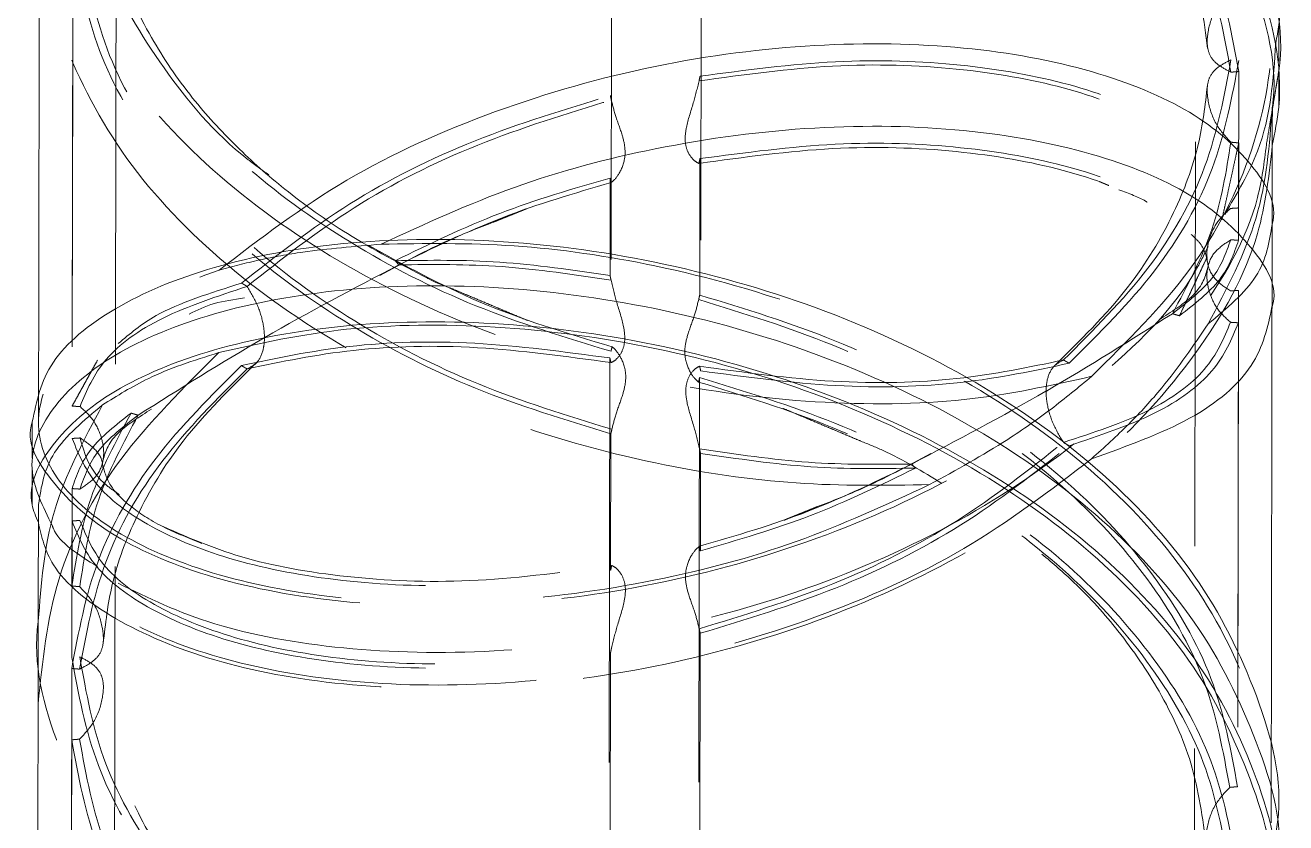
# Model space of a CAD drawing. Header units: millimetres. Extents: x 11 to 421, y 5 to 275.
# Drawn here: x 154.2 to 158.156, y 67.973 to 70.478 of the extents above; entities that cross this region are included whole.
import ezdxf

# ---------------------------------------------------------------- set-up
doc = ezdxf.new("R2010")
doc.units = ezdxf.units.MM
doc.linetypes.add('HIDDEN', pattern=[1.905, 1.27, -0.635])

msp = doc.modelspace()

# ---------------------------------------------------------------- linework, layer by layer
at = {"color": 7, "linetype": 'HIDDEN', "lineweight": 0}
for p, q in [((158.0112, 72.0477), (158.0084, 70.3672)), ((156.0388, 71.9372), (156.0361, 70.2567)), ((156.3202, 71.8757), (156.3176, 70.3176)), ((156.3223, 71.0727), (156.3196, 69.3922)), ((156.0407, 71.0118), (156.0382, 69.4537)), ((154.3499, 70.9622), (154.3472, 69.2817)), ((154.3498, 70.7382), (154.3473, 69.1801)), ((158.0081, 70.3321), (158.0074, 69.9039)), ((158.008, 70.1081), (158.0075, 69.8023)), ((156.3172, 70.0586), (156.3165, 69.6303)), ((156.0356, 69.9977), (156.0351, 69.6918)), ((158.007, 69.6449), (158.0044, 68.0867)), ((158.0071, 69.5433), (158.0043, 67.8627)), ((156.0347, 69.4328), (156.032, 67.7523)), ((156.3161, 69.3713), (156.3135, 67.8131)), ((156.0378, 69.1947), (156.0371, 68.7664)), ((156.3191, 69.1332), (156.3186, 68.8273)), ((154.3468, 69.0227), (154.3463, 68.7168)), ((154.3469, 68.9211), (154.3462, 68.4928)), ((156.3182, 68.5683), (156.3155, 66.8878)), ((156.0367, 68.5074), (156.0341, 66.9493)), ((154.3459, 68.4578), (154.3431, 66.7773)), ((154.3458, 68.2338), (154.3432, 66.6757))]:
    msp.add_line(p, q, dxfattribs=at)
for points in [[(154.4706, 61.7929), (154.5338, 100.5951)], [(157.9221, 100.5916), (157.8589, 61.7894)], [(156.3176, 70.3176), (156.3145, 70.3029)], [(157.9833, 70.3301), (158.0081, 70.3321)], [(158.1053, 70.1646), (158.1332, 70.3311)], [(156.0392, 70.2426), (156.0361, 70.2567)], [(157.9551, 69.8663), (158.008, 70.1081)], [(158.008, 70.1081), (157.9832, 70.1103)], [(156.314, 70.0439), (156.3172, 70.0586)], [(156.0356, 69.9977), (156.0388, 69.9836)], [(157.5697, 69.9871), (157.6, 69.9743)], [(155.6677, 69.8588), (155.7726, 69.9012)], [(157.9826, 69.9023), (158.0074, 69.9039)], [(158.0075, 69.8023), (157.9827, 69.8039)], [(157.8221, 69.5653), (157.9094, 69.7508)], [(155.372, 69.7251), (155.3609, 69.7381)], [(154.8788, 69.6678), (154.8965, 69.6575)], [(156.0351, 69.6918), (156.0383, 69.6771)], [(155.7764, 69.5504), (155.5319, 69.6534)], [(156.3133, 69.6162), (156.3165, 69.6303)], [(158.007, 69.6449), (157.9822, 69.6433)], [(157.7998, 69.5718), (157.8221, 69.5653)], [(157.9823, 69.5448), (158.0071, 69.5433)], [(156.0382, 69.4537), (156.0414, 69.4678)], [(154.4267, 69.4256), (154.3472, 69.2817)], [(156.0379, 69.4181), (156.0347, 69.4328)], [(157.4759, 69.4162), (157.4582, 69.4265)], [(154.8784, 69.4088), (154.896, 69.3985)], [(156.3164, 69.4068), (156.3196, 69.3922)], [(156.3161, 69.3713), (156.3129, 69.3572)], [(154.2419, 69.288), (154.2418, 69.2318)], [(154.372, 69.2801), (154.3472, 69.2817)], [(156.5779, 69.2746), (156.8224, 69.1716)], [(154.5545, 69.2532), (154.5321, 69.2596)], [(156.041, 69.2088), (156.0378, 69.1947)], [(154.3473, 69.1801), (154.3721, 69.1816)], [(156.3191, 69.1332), (156.316, 69.1478)], [(157.4755, 69.1572), (157.4578, 69.1675)], [(156.9822, 69.0998), (156.9933, 69.0869)], [(154.3468, 69.0227), (154.3716, 69.0211)], [(156.6866, 68.9662), (156.5817, 68.9237)], [(154.3717, 68.9226), (154.3469, 68.9211)], [(156.3186, 68.8273), (156.3155, 68.8414)], [(156.0403, 68.7811), (156.0371, 68.7664)], [(154.3463, 68.7168), (154.3711, 68.7147)], [(156.315, 68.5824), (156.3182, 68.5683)], [(156.0367, 68.5074), (156.0398, 68.522)], [(154.3707, 68.4557), (154.3459, 68.4578)], [(154.3458, 68.2338), (154.3706, 68.2359)], [(158.0044, 68.0867), (157.9796, 68.0846)]]:
    msp.add_open_spline(points, degree=1, dxfattribs=at)
at = {"color": 7, "linetype": 'Continuous', "lineweight": 15}
for points, knots in [([(158.1243, 70.4222), (158.1278, 70.4412), (158.1562, 70.5924), (158.0811, 70.8801), (157.8939, 71.2598), (157.5771, 71.6014), (157.1685, 71.8879), (156.6916, 72.107), (156.1801, 72.2509), (155.6684, 72.3168), (155.1917, 72.3075), (154.7817, 72.2306), (154.4696, 72.0984), (154.2649, 71.9275), (154.2392, 71.8001), (154.2263, 71.7366)], [0, 0, 0, 0, 0.011837, 0.094219, 0.176597, 0.258972, 0.341347, 0.423725, 0.506107, 0.588497, 0.670896, 0.753306, 0.835717, 0.918116, 1, 1, 1, 1]), ([(158.1332, 70.3311), (158.1334, 70.3319), (158.1559, 70.4649), (158.0787, 70.7343), (157.8942, 71.114), (157.5767, 71.4556), (157.1683, 71.7421), (156.6914, 71.9612), (156.1798, 72.105), (155.6682, 72.171), (155.1913, 72.1616), (154.782, 72.0848), (154.4673, 71.9525), (154.2722, 71.7815), (154.1979, 71.5919), (154.2593, 71.4699), (154.2893, 71.4104)], [0, 0, 0, 0, 0.000456, 0.077624, 0.154787, 0.231949, 0.30911, 0.386274, 0.463442, 0.540617, 0.6178, 0.694995, 0.77219, 0.849373, 0.926548, 1, 1, 1, 1]), ([(158.1133, 70.1001), (158.1214, 70.1401), (158.1563, 70.3123), (158.0826, 70.621), (157.8929, 71.0008), (157.5768, 71.3424), (157.168, 71.6289), (156.6912, 71.848), (156.1796, 71.9918), (155.668, 72.0578), (155.1911, 72.0485), (154.7822, 71.9716), (154.4659, 71.8393), (154.2763, 71.6685), (154.2027, 71.5203), (154.2374, 71.439), (154.2454, 71.4204)], [0, 0, 0, 0, 0.024014, 0.10337, 0.182721, 0.262069, 0.341418, 0.420769, 0.500125, 0.579487, 0.658859, 0.738241, 0.817624, 0.896996, 0.976358, 1, 1, 1, 1]), ([(154.8117, 71.9541), (154.9402, 71.983), (155.1971, 72.0408), (155.6744, 72.0458), (156.1794, 71.9803), (156.686, 71.8366), (157.158, 71.6188), (157.5623, 71.3342), (157.8762, 70.995), (158.0602, 70.6181), (158.1329, 70.3511), (158.1133, 70.2192), (158.1132, 70.2187)], [0, 0, 0, 0, 0.111097, 0.222177, 0.333245, 0.444304, 0.555356, 0.666404, 0.777453, 0.888505, 0.999564, 1, 1, 1, 1]), ([(158.1337, 70.3645), (158.1337, 70.3833), (158.1338, 70.4211), (158.1338, 70.4588), (158.1339, 70.4777)], [0, 0, 0, 0, 0.500005, 1, 1, 1, 1]), ([(154.8081, 69.7087), (154.9366, 69.8072), (155.1938, 70.0042), (155.6714, 70.2181), (156.1767, 70.3612), (156.6837, 70.4262), (157.156, 70.417), (157.5607, 70.341), (157.8749, 70.2104), (158.0593, 70.042), (158.1321, 69.9147), (158.1127, 69.8525), (158.1126, 69.8523)], [0, 0, 0, 0, 0.111099, 0.222183, 0.333254, 0.444315, 0.55537, 0.666421, 0.777473, 0.888528, 0.999589, 1, 1, 1, 1]), ([(155.3165, 69.79), (155.454, 69.8535), (155.729, 69.9804), (156.1975, 70.1039), (156.6831, 70.1675), (157.1557, 70.1579), (157.5602, 70.082), (157.8748, 69.9513), (158.0576, 69.7832), (158.1344, 69.6553), (158.1123, 69.5934), (158.1122, 69.5932)], [0, 0, 0, 0, 0.11337, 0.226694, 0.3555, 0.484299, 0.613094, 0.741889, 0.870688, 0.999495, 1, 1, 1, 1]), ([(158.1124, 69.5932), (158.1125, 69.6364), (158.1126, 69.7227), (158.1128, 69.8091), (158.1129, 69.8522)], [0, 0, 0, 0, 0.5, 1, 1, 1, 1]), ([(158.1202, 67.9178), (158.1238, 67.9368), (158.1521, 68.088), (158.077, 68.3756), (157.8898, 68.7554), (157.573, 69.097), (157.1644, 69.3835), (156.6875, 69.6026), (156.176, 69.7464), (155.6643, 69.8124), (155.1876, 69.803), (154.7776, 69.7261), (154.4656, 69.594), (154.2609, 69.4231), (154.2351, 69.2957), (154.2223, 69.2322)], [0, 0, 0, 0, 0.011837, 0.094219, 0.176597, 0.258972, 0.341347, 0.423725, 0.506107, 0.588497, 0.670896, 0.753306, 0.835717, 0.918116, 1, 1, 1, 1]), ([(158.1292, 67.8266), (158.1293, 67.8274), (158.1518, 67.9605), (158.0746, 68.2299), (157.8901, 68.6096), (157.5726, 68.9512), (157.1642, 69.2376), (156.6873, 69.4567), (156.1758, 69.6006), (155.6641, 69.6666), (155.1872, 69.6572), (154.7779, 69.5803), (154.4632, 69.4481), (154.2681, 69.2771), (154.1938, 69.0875), (154.2552, 68.9654), (154.2852, 68.9059)], [0, 0, 0, 0, 0.000461, 0.077629, 0.154792, 0.231953, 0.309114, 0.386277, 0.463445, 0.540619, 0.617802, 0.694997, 0.772191, 0.849374, 0.926548, 1, 1, 1, 1]), ([(155.5319, 69.6534), (155.5085, 69.6619), (155.4842, 69.6707), (155.4627, 69.6827), (155.4621, 69.6831)], [0, 0, 0, 0, 0.9681673, 1, 1, 1, 1]), ([(154.8882, 69.6212), (154.855, 69.6164), (154.7855, 69.6064), (154.739, 69.583), (154.7147, 69.5708)], [0, 0, 0, 0, 0.478378, 1, 1, 1, 1]), ([(158.1092, 67.5957), (158.1173, 67.6357), (158.1522, 67.8078), (158.0785, 68.1166), (157.8888, 68.4964), (157.5727, 68.838), (157.164, 69.1245), (156.6871, 69.3436), (156.1756, 69.4874), (155.6639, 69.5534), (155.187, 69.544), (154.7781, 69.4672), (154.4619, 69.3349), (154.2723, 69.1641), (154.1986, 69.0159), (154.2334, 68.9346), (154.2413, 68.9159)], [0, 0, 0, 0, 0.024014, 0.10337, 0.182721, 0.262069, 0.341418, 0.420769, 0.500125, 0.579487, 0.658859, 0.738241, 0.817624, 0.896996, 0.976358, 1, 1, 1, 1]), ([(154.8077, 69.4497), (154.9361, 69.4786), (155.193, 69.5363), (155.6703, 69.5414), (156.1753, 69.4759), (156.682, 69.3322), (157.1539, 69.1143), (157.5582, 68.8298), (157.8721, 68.4906), (158.0561, 68.1136), (158.1288, 67.8468), (158.1092, 67.7148), (158.1091, 67.7143)], [0, 0, 0, 0, 0.111097, 0.222177, 0.333245, 0.444304, 0.555356, 0.666404, 0.777453, 0.888505, 0.999563, 1, 1, 1, 1]), ([(154.2407, 68.3473), (154.2539, 68.479), (154.2803, 68.7429), (154.478, 69.1227), (154.6978, 69.3407), (154.8077, 69.4497)], [0, 0, 0, 0, 0.3324191, 0.6661856, 1, 1, 1, 1]), ([(154.4425, 69.2854), (154.4883, 69.3141), (154.5616, 69.36), (154.6893, 69.4129), (154.7681, 69.4374), (154.8077, 69.4497)], [0, 0, 0, 0, 0.453025, 0.725496, 1, 1, 1, 1]), ([(154.2411, 68.6063), (154.2498, 68.7226), (154.2673, 68.9557), (154.384, 69.1753), (154.4425, 69.2854)], [0, 0, 0, 0, 0.498779, 1, 1, 1, 1]), ([(154.2416, 68.9728), (154.2503, 69.0282), (154.2676, 69.1392), (154.3841, 69.2366), (154.4425, 69.2854)], [0, 0, 0, 0, 0.498779, 1, 1, 1, 1]), ([(154.2408, 68.6062), (154.2408, 68.5631), (154.2406, 68.4768), (154.2405, 68.3904), (154.2404, 68.3473)], [0, 0, 0, 0, 0.500101, 1, 1, 1, 1])]:
    msp.add_open_spline(points, degree=3, knots=knots, dxfattribs=at)
at = {"color": 7, "linetype": 'HIDDEN', "lineweight": 0}
for points, knots in [([(155.3206, 72.2944), (155.458, 72.2966), (155.7328, 72.3011), (156.2009, 72.2327), (156.6863, 72.0959), (157.1583, 71.8777), (157.5633, 71.5932), (157.8742, 71.2541), (158.0695, 70.8766), (158.1364, 70.4791), (158.0682, 70.0826), (157.8778, 69.7023), (157.657, 69.4843), (157.5466, 69.3753)], [0, 0, 0, 0, 0.081797, 0.163561, 0.256495, 0.349424, 0.44235, 0.535276, 0.628205, 0.721139, 0.814081, 0.907034, 1, 1, 1, 1]), ([(158.0081, 70.3321), (157.9872, 70.4465), (157.9454, 70.6752), (157.7573, 70.9985), (157.489, 71.2914), (157.1458, 71.5412), (156.75, 71.7446), (156.4635, 71.832), (156.3202, 71.8757)], [0, 0, 0, 0, 0.166746, 0.333397, 0.5, 0.666603, 0.833254, 1, 1, 1, 1]), ([(157.9833, 70.3301), (157.9627, 70.4434), (157.9216, 70.6701), (157.736, 70.9907), (157.4712, 71.2812), (157.1323, 71.529), (156.7414, 71.731), (156.4585, 71.8181), (156.317, 71.8616)], [0, 0, 0, 0, 0.1667449, 0.3333961, 0.4999999, 0.6666035, 0.8332551, 1, 1, 1, 1]), ([(157.3944, 71.3216), (157.4286, 71.2923), (157.5177, 71.216), (157.6454, 71.0719), (157.7744, 70.8826), (157.8774, 70.6561), (157.8988, 70.4922), (157.9101, 70.4053)], [0, 0, 0, 0, 0.109408, 0.284953, 0.492621, 0.7308, 1, 1, 1, 1]), ([(157.5466, 69.3753), (157.4182, 69.3464), (157.1613, 69.2886), (156.684, 69.2835), (156.179, 69.3491), (155.6723, 69.4928), (155.2004, 69.7106), (154.7961, 69.9952), (154.4822, 70.3344), (154.2981, 70.7114), (154.2256, 70.9782), (154.2451, 71.1102), (154.2451, 71.1107)], [0, 0, 0, 0, 0.111097, 0.222177, 0.333245, 0.444304, 0.555356, 0.666404, 0.777453, 0.888505, 0.999563, 1, 1, 1, 1]), ([(156.0382, 69.4537), (155.8949, 69.4974), (155.6084, 69.5848), (155.2125, 69.7882), (154.8694, 70.0379), (154.6011, 70.3309), (154.413, 70.6542), (154.3712, 70.8829), (154.3503, 70.9973)], [0, 0, 0, 0, 0.166745, 0.333397, 0.5, 0.666603, 0.833254, 1, 1, 1, 1]), ([(154.964, 70.0078), (154.9422, 70.0235), (154.807, 70.1205), (154.6259, 70.3412), (154.4358, 70.6587), (154.3953, 70.8858), (154.3751, 70.9993)], [0, 0, 0, 0, 0.0602103, 0.3733552, 0.6865894, 1, 1, 1, 1]), ([(155.4621, 69.6831), (155.3767, 69.7283), (155.2169, 69.8127), (155.0199, 69.9539), (154.8565, 70.0985), (154.7123, 70.2571), (154.5841, 70.4469), (154.4809, 70.6733), (154.4596, 70.8371), (154.4483, 70.9241)], [0, 0, 0, 0, 0.14987, 0.280372, 0.392349, 0.512123, 0.653815, 0.816325, 1, 1, 1, 1]), ([(157.0378, 69.035), (156.9004, 69.0328), (156.6256, 69.0283), (156.1574, 69.0967), (155.6721, 69.2335), (155.1999, 69.4517), (154.7957, 69.7362), (154.4815, 70.0754), (154.2989, 70.4523), (154.2225, 70.7194), (154.2447, 70.8512), (154.2447, 70.8517)], [0, 0, 0, 0, 0.11337, 0.226694, 0.3555, 0.484299, 0.613094, 0.741889, 0.870688, 0.999495, 1, 1, 1, 1]), ([(156.0378, 69.1947), (155.8945, 69.2384), (155.6079, 69.3258), (155.2121, 69.5292), (154.869, 69.7789), (154.6006, 70.0718), (154.4126, 70.3952), (154.3707, 70.6239), (154.3498, 70.7382)], [0, 0, 0, 0, 0.166746, 0.333397, 0.5, 0.666603, 0.833254, 1, 1, 1, 1]), ([(156.041, 69.2088), (155.8994, 69.2523), (155.6165, 69.3393), (155.2256, 69.5414), (154.8868, 69.7892), (154.6219, 70.0797), (154.4363, 70.4003), (154.3952, 70.627), (154.3747, 70.7403)], [0, 0, 0, 0, 0.166745, 0.333396, 0.5, 0.666604, 0.833255, 1, 1, 1, 1]), ([(157.9837, 70.5891), (157.9676, 70.5718), (157.9331, 70.5347), (157.9122, 70.4699), (157.9071, 70.4162), (157.9169, 70.3786), (157.9415, 70.3523), (157.9701, 70.3371), (157.9833, 70.3301)], [0, 0, 0, 0, 0.192994, 0.414919, 0.550732, 0.687185, 0.854969, 1, 1, 1, 1]), ([(157.9641, 69.8836), (158.0028, 69.9492), (158.1042, 70.1212), (158.1166, 70.3071), (158.1243, 70.4222)], [0, 0, 0, 0, 0.38109, 1, 1, 1, 1]), ([(156.3145, 70.3029), (156.4561, 70.3223), (156.7392, 70.3611), (157.1304, 70.3475), (157.4695, 70.288), (157.7347, 70.1858), (157.9206, 70.0536), (157.9619, 69.9528), (157.9826, 69.9023)], [0, 0, 0, 0, 0.166745, 0.333396, 0.5, 0.666604, 0.833255, 1, 1, 1, 1]), ([(156.3176, 70.3176), (156.461, 70.3367), (156.7478, 70.375), (157.1439, 70.3598), (157.4874, 70.2982), (157.756, 70.1935), (157.9444, 70.0584), (157.9864, 69.9554), (158.0074, 69.9039)], [0, 0, 0, 0, 0.166745, 0.333397, 0.5, 0.666603, 0.833255, 1, 1, 1, 1]), ([(157.4582, 69.4265), (157.5519, 69.5202), (157.7392, 69.7076), (157.9209, 70.0302), (157.9627, 70.2563), (157.9836, 70.3693)], [0, 0, 0, 0, 0.333482, 0.666784, 1, 1, 1, 1]), ([(157.4759, 69.4162), (157.5708, 69.5107), (157.7605, 69.6997), (157.9446, 70.0251), (157.9872, 70.2531), (158.0084, 70.3672)], [0, 0, 0, 0, 0.333483, 0.666784, 1, 1, 1, 1]), ([(157.9832, 70.1103), (157.9672, 70.1276), (157.9327, 70.1648), (157.912, 70.2297), (157.9071, 70.2834), (157.917, 70.321), (157.9418, 70.3472), (157.9703, 70.3623), (157.9836, 70.3693)], [0, 0, 0, 0, 0.192991, 0.415244, 0.551025, 0.687447, 0.854989, 1, 1, 1, 1]), ([(156.3145, 70.3029), (156.3088, 70.2796), (156.2966, 70.2296), (156.2743, 70.1656), (156.2688, 70.1122), (156.2796, 70.0739), (156.3007, 70.0497), (156.3098, 70.0458), (156.314, 70.0439)], [0, 0, 0, 0, 0.192992, 0.414915, 0.550734, 0.687183, 0.854967, 1, 1, 1, 1]), ([(154.8788, 69.6678), (154.9881, 69.7539), (155.2066, 69.9261), (155.6069, 70.1263), (155.893, 70.2132), (156.0361, 70.2567)], [0, 0, 0, 0, 0.333483, 0.666784, 1, 1, 1, 1]), ([(157.9097, 70.2886), (157.9026, 70.2268), (157.8873, 70.0934), (157.8065, 69.8781), (157.6639, 69.6389), (157.5096, 69.4868), (157.4278, 69.4062)], [0, 0, 0, 0, 0.200739, 0.433698, 0.699689, 1, 1, 1, 1]), ([(154.8965, 69.6575), (155.0044, 69.743), (155.2202, 69.9139), (155.6155, 70.1127), (155.898, 70.1993), (156.0392, 70.2426)], [0, 0, 0, 0, 0.333482, 0.666784, 1, 1, 1, 1]), ([(156.0388, 69.9836), (156.0445, 69.9883), (156.0566, 69.9985), (156.079, 70.0385), (156.0845, 70.0861), (156.0737, 70.1358), (156.0526, 70.1885), (156.0435, 70.2254), (156.0392, 70.2426)], [0, 0, 0, 0, 0.1929918, 0.4152421, 0.5510236, 0.6874441, 0.8549885, 1, 1, 1, 1]), ([(158.1132, 70.2187), (158.1045, 70.1024), (158.087, 69.8693), (157.9702, 69.6496), (157.9117, 69.5395)], [0, 0, 0, 0, 0.498779, 1, 1, 1, 1]), ([(154.2413, 68.9159), (154.2515, 68.8712), (154.2763, 68.7628), (154.4673, 68.6088), (154.7778, 68.4757), (155.1885, 68.3979), (155.6653, 68.3874), (156.1773, 68.4522), (156.6893, 68.595), (157.1662, 68.8131), (157.577, 69.0988), (157.8877, 69.44), (158.0784, 69.781), (158.1031, 70.0072), (158.1133, 70.1001)], [0, 0, 0, 0, 0.061583, 0.149294, 0.237003, 0.324711, 0.412422, 0.500138, 0.587861, 0.675595, 0.763341, 0.851087, 0.938821, 1, 1, 1, 1]), ([(154.4914, 68.7252), (154.5858, 68.6793), (154.7767, 68.5865), (155.19, 68.5116), (155.6651, 68.5005), (156.1775, 68.5654), (156.6895, 68.7081), (157.1663, 68.9263), (157.5777, 69.2119), (157.8859, 69.5534), (158.0644, 69.8585), (158.088, 70.0475), (158.095, 70.1034)], [0, 0, 0, 0, 0.103825, 0.210229, 0.316637, 0.42305, 0.529473, 0.635908, 0.742358, 0.848808, 0.955243, 1, 1, 1, 1]), ([(156.314, 70.0439), (156.4556, 70.0633), (156.7388, 70.1021), (157.13, 70.0885), (157.4691, 70.0289), (157.7343, 69.9268), (157.9202, 69.7946), (157.9615, 69.6938), (157.9822, 69.6433)], [0, 0, 0, 0, 0.166745, 0.333396, 0.5, 0.666604, 0.833255, 1, 1, 1, 1]), ([(156.3172, 70.0586), (156.4606, 70.0777), (156.7474, 70.116), (157.1435, 70.1008), (157.4869, 70.0392), (157.7556, 69.9345), (157.944, 69.7994), (157.986, 69.6964), (158.007, 69.6449)], [0, 0, 0, 0, 0.1667455, 0.3333968, 0.5, 0.666603, 0.8332543, 1, 1, 1, 1]), ([(157.7998, 69.5718), (157.8464, 69.6591), (157.9396, 69.8335), (157.9687, 70.0181), (157.9832, 70.1103)], [0, 0, 0, 0, 0.500408, 1, 1, 1, 1]), ([(155.3609, 69.7381), (155.469, 69.7908), (155.6849, 69.8962), (155.9188, 69.9639), (156.0356, 69.9977)], [0, 0, 0, 0, 0.50041, 1, 1, 1, 1]), ([(155.372, 69.7251), (155.4788, 69.7776), (155.6922, 69.8824), (155.9234, 69.9499), (156.0388, 69.9836)], [0, 0, 0, 0, 0.500408, 1, 1, 1, 1]), ([(157.6322, 69.9606), (157.6633, 69.9492), (157.6975, 69.9367), (157.719, 69.9231), (157.721, 69.9218)], [0, 0, 0, 0, 0.908649, 1, 1, 1, 1]), ([(157.9822, 69.6433), (157.9661, 69.6541), (157.9317, 69.6772), (157.911, 69.7164), (157.906, 69.7638), (157.916, 69.814), (157.9407, 69.8647), (157.9693, 69.8904), (157.9826, 69.9023)], [0, 0, 0, 0, 0.192992, 0.414915, 0.550734, 0.687186, 0.854967, 1, 1, 1, 1]), ([(155.3125, 69.6918), (155.3849, 69.7313), (155.4985, 69.7933), (155.6227, 69.8414), (155.6677, 69.8588)], [0, 0, 0, 0, 0.637924, 1, 1, 1, 1]), ([(157.8586, 69.8213), (157.8676, 69.813), (157.8997, 69.783), (157.9057, 69.7539), (157.91, 69.7329)], [0, 0, 0, 0, 0.279771, 1, 1, 1, 1]), ([(158.1126, 69.8523), (158.104, 69.7969), (158.0867, 69.6858), (157.9701, 69.5884), (157.9117, 69.5395)], [0, 0, 0, 0, 0.498845, 1, 1, 1, 1]), ([(154.2223, 69.2322), (154.2221, 69.2318), (154.1997, 69.1688), (154.2772, 69.0388), (154.462, 68.8678), (154.7798, 68.7347), (155.1885, 68.6569), (155.6658, 68.6465), (156.1778, 68.7112), (156.6892, 68.8541), (157.1686, 69.0716), (157.5701, 69.3596), (157.8241, 69.6043), (157.899, 69.7568), (157.9118, 69.7827)], [0, 0, 0, 0, 0.000601, 0.098524, 0.196443, 0.294358, 0.392273, 0.490191, 0.588115, 0.686047, 0.783991, 0.881948, 0.979906, 1, 1, 1, 1]), ([(155.3165, 69.79), (155.2332, 69.7831), (155.0998, 69.772), (154.9331, 69.7417), (154.8498, 69.7198), (154.8081, 69.7087)], [0, 0, 0, 0, 0.453025, 0.725496, 1, 1, 1, 1]), ([(156.0414, 69.4678), (155.899, 69.5104), (155.6303, 69.5909), (155.3907, 69.7235), (155.2781, 69.7859)], [0, 0, 0, 0, 0.529825, 1, 1, 1, 1]), ([(155.3165, 69.79), (155.4539, 69.7922), (155.7287, 69.7967), (156.1968, 69.7282), (156.6822, 69.5915), (157.1542, 69.3733), (157.5593, 69.0887), (157.8701, 68.7497), (158.0654, 68.3722), (158.1323, 67.9746), (158.0641, 67.5782), (157.8737, 67.1979), (157.6529, 66.9798), (157.5425, 66.8708)], [0, 0, 0, 0, 0.081797, 0.16356, 0.256495, 0.349424, 0.44235, 0.535276, 0.628205, 0.721139, 0.814081, 0.907034, 1, 1, 1, 1]), ([(157.9827, 69.8039), (157.9683, 69.7626), (157.9394, 69.68), (157.8463, 69.6079), (157.7998, 69.5718)], [0, 0, 0, 0, 0.499592, 1, 1, 1, 1]), ([(158.0075, 69.8023), (157.9928, 69.7602), (157.9635, 69.6759), (157.8693, 69.6022), (157.8221, 69.5653)], [0, 0, 0, 0, 0.49959, 1, 1, 1, 1]), ([(157.9827, 69.8039), (157.9666, 69.7931), (157.932, 69.77), (157.9112, 69.7308), (157.9061, 69.6834), (157.9159, 69.6333), (157.9405, 69.5826), (157.969, 69.5568), (157.9823, 69.5448)], [0, 0, 0, 0, 0.1929923, 0.4152432, 0.5510251, 0.687446, 0.8549908, 1, 1, 1, 1]), ([(156.0351, 69.6918), (155.9184, 69.7088), (155.6847, 69.7429), (155.4689, 69.7397), (155.3609, 69.7381)], [0, 0, 0, 0, 0.4995902, 1, 1, 1, 1]), ([(157.0378, 69.035), (156.9003, 68.9715), (156.6253, 68.8445), (156.1568, 68.7211), (155.6711, 68.6575), (155.1988, 68.6671), (154.7934, 68.743), (154.4822, 68.8735), (154.2866, 69.0423), (154.2193, 69.2313), (154.2872, 69.419), (154.4772, 69.5906), (154.6978, 69.6693), (154.8081, 69.7087)], [0, 0, 0, 0, 0.081797, 0.163561, 0.256495, 0.349424, 0.44235, 0.535276, 0.628205, 0.721139, 0.814081, 0.907034, 1, 1, 1, 1]), ([(154.9507, 69.4964), (154.951, 69.4966), (155.0873, 69.5753), (155.2298, 69.6503), (155.372, 69.7251)], [0, 0, 0, 0, 0.002077, 1, 1, 1, 1]), ([(156.0383, 69.6771), (155.9229, 69.6944), (155.692, 69.7288), (155.4788, 69.7264), (155.372, 69.7251)], [0, 0, 0, 0, 0.499592, 1, 1, 1, 1]), ([(157.9099, 69.7128), (157.9017, 69.6844), (157.8878, 69.6361), (157.7961, 69.5771), (157.7582, 69.5527)], [0, 0, 0, 0, 0.587132, 1, 1, 1, 1]), ([(154.8788, 69.6678), (154.7809, 69.6369), (154.6183, 69.5856), (154.5279, 69.5085), (154.4919, 69.4779)], [0, 0, 0, 0, 0.602115, 1, 1, 1, 1]), ([(156.0383, 69.6771), (156.0439, 69.6538), (156.056, 69.6037), (156.0781, 69.5396), (156.0835, 69.4862), (156.0726, 69.448), (156.0514, 69.4239), (156.0422, 69.42), (156.0379, 69.4181)], [0, 0, 0, 0, 0.1929909, 0.4152446, 0.5510251, 0.6874469, 0.8549889, 1, 1, 1, 1]), ([(154.8965, 69.6575), (154.8029, 69.6267), (154.6159, 69.5651), (154.4345, 69.4309), (154.3928, 69.3304), (154.372, 69.2801)], [0, 0, 0, 0, 0.333482, 0.666784, 1, 1, 1, 1]), ([(154.8965, 69.6575), (154.9081, 69.6379), (154.9314, 69.5986), (154.9475, 69.5422), (154.9507, 69.5093), (154.9507, 69.4968), (154.9507, 69.4964)], [0, 0, 0, 0, 0.37303, 0.746054, 0.993388, 1, 1, 1, 1]), ([(158.0044, 68.0867), (157.9835, 68.2011), (157.9417, 68.4298), (157.7536, 68.7531), (157.4853, 69.046), (157.1422, 69.2958), (156.7464, 69.4992), (156.4598, 69.5866), (156.3165, 69.6303)], [0, 0, 0, 0, 0.166746, 0.333397, 0.5, 0.666603, 0.833254, 1, 1, 1, 1]), ([(156.3129, 69.3572), (156.3073, 69.3619), (156.2952, 69.3721), (156.2731, 69.4121), (156.2677, 69.4597), (156.2787, 69.5094), (156.2999, 69.5621), (156.3091, 69.5991), (156.3133, 69.6162)], [0, 0, 0, 0, 0.192994, 0.414917, 0.550734, 0.687183, 0.854966, 1, 1, 1, 1]), ([(157.9796, 68.0846), (157.9591, 68.198), (157.918, 68.4247), (157.7324, 68.7452), (157.4675, 69.0357), (157.1287, 69.2836), (156.7378, 69.4856), (156.4548, 69.5727), (156.3133, 69.6162)], [0, 0, 0, 0, 0.166745, 0.333396, 0.5, 0.666604, 0.833255, 1, 1, 1, 1]), ([(158.1122, 69.5932), (158.0991, 69.5308), (158.0729, 69.4057), (157.8755, 69.2344), (157.656, 69.1556), (157.5462, 69.1162)], [0, 0, 0, 0, 0.332419, 0.666186, 1, 1, 1, 1]), ([(157.4035, 69.3285), (157.4038, 69.3287), (157.5401, 69.4074), (157.6701, 69.4897), (157.7998, 69.5718)], [0, 0, 0, 0, 0.002077, 1, 1, 1, 1]), ([(157.9823, 69.5448), (157.9614, 69.4946), (157.9198, 69.3941), (157.7384, 69.2599), (157.5514, 69.1983), (157.4578, 69.1675)], [0, 0, 0, 0, 0.333216, 0.666518, 1, 1, 1, 1]), ([(158.0071, 69.5433), (157.9859, 69.4919), (157.9436, 69.3893), (157.7597, 69.2522), (157.5703, 69.1889), (157.4755, 69.1572)], [0, 0, 0, 0, 0.333216, 0.666517, 1, 1, 1, 1]), ([(157.9117, 69.5395), (157.8659, 69.4719), (157.7925, 69.3635), (157.6647, 69.2238), (157.5858, 69.1522), (157.5462, 69.1162)], [0, 0, 0, 0, 0.453025, 0.725496, 1, 1, 1, 1]), ([(154.9507, 69.4964), (154.9505, 69.4963), (154.8141, 69.4176), (154.6842, 69.3353), (154.5545, 69.2532)], [0, 0, 0, 0, 0.002077, 1, 1, 1, 1]), ([(156.0347, 69.4328), (155.8918, 69.452), (155.6059, 69.4905), (155.2059, 69.4786), (154.9876, 69.432), (154.8784, 69.4088)], [0, 0, 0, 0, 0.3332155, 0.666517, 1, 1, 1, 1]), ([(154.896, 69.3985), (154.9077, 69.4046), (154.9311, 69.4169), (154.9474, 69.4545), (154.9507, 69.4836), (154.9507, 69.4961), (154.9507, 69.4964)], [0, 0, 0, 0, 0.3730222, 0.7460561, 0.9933963, 1, 1, 1, 1]), ([(156.0379, 69.4181), (155.8968, 69.4376), (155.6145, 69.4766), (155.2194, 69.4662), (155.0039, 69.4211), (154.896, 69.3985)], [0, 0, 0, 0, 0.333215, 0.666518, 1, 1, 1, 1]), ([(156.0414, 69.4678), (156.047, 69.4631), (156.0591, 69.4529), (156.0812, 69.4128), (156.0866, 69.3652), (156.0756, 69.3156), (156.0544, 69.2629), (156.0452, 69.2259), (156.041, 69.2088)], [0, 0, 0, 0, 0.192994, 0.414919, 0.550732, 0.687185, 0.854969, 1, 1, 1, 1]), ([(157.4582, 69.4265), (157.3504, 69.4039), (157.1349, 69.3588), (156.7398, 69.3484), (156.4575, 69.3874), (156.3164, 69.4068)], [0, 0, 0, 0, 0.333482, 0.666784, 1, 1, 1, 1]), ([(157.4582, 69.4265), (157.4466, 69.4203), (157.4232, 69.408), (157.4069, 69.3705), (157.4036, 69.3414), (157.4035, 69.3289), (157.4035, 69.3285)], [0, 0, 0, 0, 0.373028, 0.746058, 0.993396, 1, 1, 1, 1]), ([(154.3459, 68.4578), (154.3671, 68.5718), (154.4097, 68.7999), (154.5938, 69.1253), (154.7835, 69.3142), (154.8784, 69.4088)], [0, 0, 0, 0, 0.3332154, 0.6665169, 1, 1, 1, 1]), ([(154.3707, 68.4557), (154.3916, 68.5687), (154.4334, 68.7948), (154.6151, 69.1173), (154.8024, 69.3048), (154.896, 69.3985)], [0, 0, 0, 0, 0.333215, 0.666517, 1, 1, 1, 1]), ([(154.4446, 68.5364), (154.4517, 68.5981), (154.467, 68.7315), (154.5478, 68.9469), (154.6903, 69.1861), (154.8447, 69.3381), (154.9265, 69.4188)], [0, 0, 0, 0, 0.200738, 0.433698, 0.699689, 1, 1, 1, 1]), ([(156.316, 69.1478), (156.3104, 69.1711), (156.2983, 69.2213), (156.2761, 69.2854), (156.2708, 69.3388), (156.2817, 69.377), (156.3029, 69.4011), (156.3121, 69.405), (156.3164, 69.4068)], [0, 0, 0, 0, 0.1929908, 0.4152443, 0.551025, 0.6874472, 0.854989, 1, 1, 1, 1]), ([(157.4759, 69.4162), (157.3667, 69.3929), (157.1484, 69.3464), (156.7484, 69.3345), (156.4625, 69.373), (156.3196, 69.3922)], [0, 0, 0, 0, 0.3334829, 0.6667843, 1, 1, 1, 1]), ([(157.9792, 67.8256), (157.9586, 67.939), (157.9175, 68.1656), (157.732, 68.4862), (157.4671, 68.7767), (157.1282, 69.0246), (156.7374, 69.2266), (156.4544, 69.3137), (156.3129, 69.3572)], [0, 0, 0, 0, 0.166745, 0.333396, 0.5, 0.666604, 0.833255, 1, 1, 1, 1]), ([(158.004, 67.8277), (157.9831, 67.9421), (157.9413, 68.1708), (157.7532, 68.4941), (157.4849, 68.787), (157.1418, 69.0367), (156.7459, 69.2402), (156.4594, 69.3276), (156.3161, 69.3713)], [0, 0, 0, 0, 0.166746, 0.333397, 0.5, 0.666603, 0.833254, 1, 1, 1, 1]), ([(157.0378, 69.035), (157.1211, 69.0809), (157.2546, 69.1544), (157.4215, 69.2715), (157.5048, 69.3406), (157.5466, 69.3753)], [0, 0, 0, 0, 0.453025, 0.725495, 1, 1, 1, 1]), ([(157.4035, 69.3285), (157.4033, 69.3284), (157.2669, 69.2497), (157.1244, 69.1747), (156.9822, 69.0998)], [0, 0, 0, 0, 0.002077, 1, 1, 1, 1]), ([(157.4578, 69.1675), (157.4462, 69.1871), (157.4229, 69.2264), (157.4067, 69.2828), (157.4035, 69.3156), (157.4035, 69.3282), (157.4035, 69.3285)], [0, 0, 0, 0, 0.373027, 0.746054, 0.993396, 1, 1, 1, 1]), ([(154.3716, 69.0211), (154.3877, 69.0319), (154.4222, 69.0549), (154.4431, 69.0942), (154.4482, 69.1415), (154.4384, 69.1917), (154.4137, 69.2424), (154.3853, 69.2682), (154.372, 69.2801)], [0, 0, 0, 0, 0.192992, 0.415242, 0.551024, 0.687444, 0.854989, 1, 1, 1, 1]), ([(154.4444, 69.1122), (154.4526, 69.1406), (154.4665, 69.1888), (154.5582, 69.2479), (154.5961, 69.2723)], [0, 0, 0, 0, 0.587132, 1, 1, 1, 1]), ([(154.3463, 68.7168), (154.361, 68.8098), (154.3905, 68.9958), (154.4849, 69.1717), (154.5321, 69.2596)], [0, 0, 0, 0, 0.49959, 1, 1, 1, 1]), ([(154.5321, 69.2596), (154.485, 69.2228), (154.3908, 69.1491), (154.3614, 69.0648), (154.3468, 69.0227)], [0, 0, 0, 0, 0.50041, 1, 1, 1, 1]), ([(154.3711, 68.7147), (154.3856, 68.8069), (154.4146, 68.9914), (154.5079, 69.1659), (154.5545, 69.2532)], [0, 0, 0, 0, 0.499592, 1, 1, 1, 1]), ([(154.5545, 69.2532), (154.508, 69.2171), (154.4149, 69.145), (154.386, 69.0624), (154.3716, 69.0211)], [0, 0, 0, 0, 0.500409, 1, 1, 1, 1]), ([(154.3473, 69.1801), (154.3683, 69.1286), (154.4103, 69.0256), (154.5987, 68.8905), (154.8673, 68.7857), (155.2108, 68.7241), (155.6069, 68.709), (155.8937, 68.7473), (156.0371, 68.7664)], [0, 0, 0, 0, 0.1667455, 0.3333969, 0.5, 0.6666033, 0.8332545, 1, 1, 1, 1]), ([(154.3721, 69.1816), (154.3879, 69.1707), (154.4219, 69.1473), (154.4418, 69.1169), (154.4434, 69.0915), (154.4437, 69.0877)], [0, 0, 0, 0, 0.424669, 0.913001, 1, 1, 1, 1]), ([(154.3721, 69.1816), (154.3867, 69.1299), (154.4045, 69.0662), (154.4814, 69.0135), (154.4957, 69.0037)], [0, 0, 0, 0, 0.8135901, 1, 1, 1, 1]), ([(156.315, 68.5824), (156.4563, 68.6257), (156.7388, 68.7123), (157.1341, 68.9111), (157.3499, 69.082), (157.4578, 69.1675)], [0, 0, 0, 0, 0.333216, 0.666517, 1, 1, 1, 1]), ([(156.9822, 69.0998), (156.8755, 69.0986), (156.6623, 69.0961), (156.4313, 69.1306), (156.316, 69.1478)], [0, 0, 0, 0, 0.500408, 1, 1, 1, 1]), ([(156.3182, 68.5683), (156.4613, 68.6118), (156.7474, 68.6987), (157.1477, 68.8988), (157.3662, 69.0711), (157.4755, 69.1572)], [0, 0, 0, 0, 0.333216, 0.666517, 1, 1, 1, 1]), ([(156.8224, 69.1716), (156.8452, 69.1623), (156.936, 69.1255), (157.0162, 69.0761), (157.0762, 69.0391)], [0, 0, 0, 0, 0.251404, 1, 1, 1, 1]), ([(157.5462, 69.1162), (157.4176, 69.0178), (157.1605, 68.8208), (156.6829, 68.6069), (156.1776, 68.4637), (155.6705, 68.3988), (155.1983, 68.408), (154.7936, 68.484), (154.4794, 68.6146), (154.295, 68.783), (154.2222, 68.9103), (154.2416, 68.9725), (154.2416, 68.9728)], [0, 0, 0, 0, 0.111097, 0.222177, 0.333245, 0.444304, 0.555356, 0.666404, 0.777453, 0.888505, 0.999563, 1, 1, 1, 1]), ([(156.9933, 69.0869), (156.8854, 69.0853), (156.6696, 69.082), (156.4359, 69.1162), (156.3191, 69.1332)], [0, 0, 0, 0, 0.50041, 1, 1, 1, 1]), ([(157.0418, 69.1332), (156.9694, 69.0936), (156.8558, 69.0317), (156.7316, 68.9836), (156.6866, 68.9662)], [0, 0, 0, 0, 0.637924, 1, 1, 1, 1]), ([(154.7543, 68.8507), (154.7139, 68.8668), (154.6227, 68.903), (154.5298, 68.964), (154.4627, 69.0289), (154.4504, 69.0711), (154.4443, 69.0921)], [0, 0, 0, 0, 0.21011, 0.474461, 0.73758, 1, 1, 1, 1]), ([(156.3155, 68.8414), (156.4309, 68.8751), (156.662, 68.9426), (156.8754, 69.0474), (156.9822, 69.0998)], [0, 0, 0, 0, 0.499591, 1, 1, 1, 1]), ([(156.3186, 68.8273), (156.4355, 68.8611), (156.6693, 68.9288), (156.8853, 69.0341), (156.9933, 69.0869)], [0, 0, 0, 0, 0.49959, 1, 1, 1, 1]), ([(154.3469, 68.9211), (154.3679, 68.8696), (154.4099, 68.7666), (154.5983, 68.6315), (154.8669, 68.5267), (155.2104, 68.4651), (155.6065, 68.45), (155.8932, 68.4883), (156.0367, 68.5074)], [0, 0, 0, 0, 0.166745, 0.333397, 0.5, 0.666603, 0.833254, 1, 1, 1, 1]), ([(154.3717, 68.9226), (154.3924, 68.8722), (154.4337, 68.7714), (154.6195, 68.6392), (154.8847, 68.537), (155.2239, 68.4775), (155.6151, 68.4639), (155.8982, 68.5027), (156.0398, 68.522)], [0, 0, 0, 0, 0.166745, 0.333396, 0.5, 0.666604, 0.833255, 1, 1, 1, 1]), ([(154.2852, 68.9059), (154.2862, 68.9029), (154.302, 68.8554), (154.3662, 68.8154), (154.4263, 68.778)], [0, 0, 0, 0, 0.063923, 1, 1, 1, 1]), ([(154.6333, 68.9032), (154.7161, 68.867), (154.8817, 68.7947), (155.2253, 68.7369), (155.6153, 68.7228), (155.8986, 68.7616), (156.0403, 68.7811)], [0, 0, 0, 0, 0.249849, 0.499805, 0.749833, 1, 1, 1, 1]), ([(156.3155, 68.8414), (156.3098, 68.8367), (156.2976, 68.8265), (156.2753, 68.7865), (156.2698, 68.7388), (156.2806, 68.6892), (156.3017, 68.6365), (156.3108, 68.5995), (156.315, 68.5824)], [0, 0, 0, 0, 0.1929923, 0.4152432, 0.5510251, 0.687446, 0.8549909, 1, 1, 1, 1]), ([(157.3903, 68.8172), (157.4245, 68.7879), (157.5137, 68.7116), (157.6414, 68.5675), (157.7704, 68.3782), (157.8733, 68.1516), (157.8947, 67.9878), (157.906, 67.9009)], [0, 0, 0, 0, 0.109408, 0.284952, 0.492621, 0.7308, 1, 1, 1, 1]), ([(156.0398, 68.522), (156.0455, 68.5453), (156.0577, 68.5954), (156.08, 68.6594), (156.0855, 68.7128), (156.0747, 68.751), (156.0536, 68.7753), (156.0445, 68.7792), (156.0403, 68.7811)], [0, 0, 0, 0, 0.192992, 0.414915, 0.550734, 0.687186, 0.854967, 1, 1, 1, 1]), ([(154.3711, 68.7147), (154.3871, 68.6974), (154.4216, 68.6602), (154.4423, 68.5952), (154.4472, 68.5416), (154.4373, 68.504), (154.4125, 68.4778), (154.3839, 68.4627), (154.3707, 68.4557)], [0, 0, 0, 0, 0.192991, 0.415245, 0.551025, 0.687447, 0.854989, 1, 1, 1, 1]), ([(157.5425, 66.8708), (157.4141, 66.842), (157.1572, 66.7842), (156.6799, 66.7791), (156.1749, 66.8447), (155.6682, 66.9883), (155.1963, 67.2062), (154.792, 67.4908), (154.4781, 67.83), (154.2941, 68.207), (154.2214, 68.4737), (154.241, 68.6058), (154.2411, 68.6063)], [0, 0, 0, 0, 0.111097, 0.222177, 0.333245, 0.444304, 0.555356, 0.666404, 0.777453, 0.888505, 0.999563, 1, 1, 1, 1]), ([(156.0341, 66.9493), (155.8908, 66.993), (155.6043, 67.0804), (155.2084, 67.2838), (154.8653, 67.5335), (154.597, 67.8264), (154.4089, 68.1498), (154.3671, 68.3785), (154.3462, 68.4928)], [0, 0, 0, 0, 0.166746, 0.333397, 0.5, 0.666603, 0.833254, 1, 1, 1, 1]), ([(154.3706, 68.2359), (154.3867, 68.2532), (154.4212, 68.2902), (154.4421, 68.3551), (154.4472, 68.4088), (154.4374, 68.4464), (154.4127, 68.4727), (154.3842, 68.4879), (154.371, 68.4949)], [0, 0, 0, 0, 0.192993, 0.414917, 0.550734, 0.687183, 0.854967, 1, 1, 1, 1]), ([(154.9599, 67.5034), (154.9381, 67.519), (154.8029, 67.6161), (154.6218, 67.8367), (154.4318, 68.1543), (154.3913, 68.3814), (154.371, 68.4949)], [0, 0, 0, 0, 0.06021, 0.373355, 0.68659, 1, 1, 1, 1]), ([(155.458, 67.1787), (155.3726, 67.2238), (155.2128, 67.3083), (155.0158, 67.4495), (154.8525, 67.594), (154.7083, 67.7527), (154.58, 67.9425), (154.4768, 68.1689), (154.4555, 68.3327), (154.4442, 68.4197)], [0, 0, 0, 0, 0.14987, 0.280372, 0.392349, 0.512123, 0.653815, 0.816325, 1, 1, 1, 1]), ([(157.0337, 66.5306), (156.8963, 66.5284), (156.6215, 66.5239), (156.1534, 66.5923), (155.6681, 66.7291), (155.1958, 66.9473), (154.7917, 67.2318), (154.4774, 67.571), (154.2949, 67.9479), (154.2184, 68.2149), (154.2406, 68.3467), (154.2407, 68.3473)], [0, 0, 0, 0, 0.11337, 0.226694, 0.3555, 0.484299, 0.613094, 0.741889, 0.870688, 0.999495, 1, 1, 1, 1]), ([(156.0337, 66.6903), (155.8904, 66.734), (155.6038, 66.8214), (155.208, 67.0248), (154.8649, 67.2745), (154.5966, 67.5674), (154.4085, 67.8908), (154.3667, 68.1195), (154.3458, 68.2338)], [0, 0, 0, 0, 0.166746, 0.333397, 0.5, 0.666603, 0.833254, 1, 1, 1, 1]), ([(156.0369, 66.7044), (155.8954, 66.7479), (155.6124, 66.8349), (155.2215, 67.037), (154.8827, 67.2848), (154.6178, 67.5753), (154.4322, 67.8959), (154.3911, 68.1226), (154.3706, 68.2359)], [0, 0, 0, 0, 0.166745, 0.333396, 0.5, 0.666604, 0.833255, 1, 1, 1, 1]), ([(157.9796, 68.0846), (157.9635, 68.0674), (157.929, 68.0303), (157.9081, 67.9654), (157.903, 67.9118), (157.9128, 67.8741), (157.9375, 67.8479), (157.966, 67.8327), (157.9792, 67.8256)], [0, 0, 0, 0, 0.1929906, 0.414915, 0.5507324, 0.6871853, 0.8549654, 1, 1, 1, 1])]:
    msp.add_open_spline(points, degree=3, knots=knots, dxfattribs=at)
at = {"color": 7, "linetype": 'Continuous', "lineweight": 15}
for points, degree in [([(154.2445, 70.8517), (154.2419, 69.288)], 1), ([(158.1335, 70.2188), (158.1335, 70.2377), (158.1336, 70.2754), (158.1336, 70.3132), (158.1336, 70.332)], 3), ([(158.1129, 69.8522), (158.1135, 70.2187)], 1), ([(158.095, 70.1034), (158.1053, 70.1646)], 1), ([(158.1098, 67.9733), (158.1124, 69.5932)], 1), ([(154.2218, 69.2318), (154.2218, 69.213), (154.2218, 69.1752), (154.2217, 69.1375), (154.2217, 69.1186)], 3), ([(154.2216, 69.0859), (154.2216, 69.067), (154.2215, 69.0293), (154.2215, 68.9916), (154.2214, 68.9727)], 3), ([(154.2414, 68.9728), (154.2408, 68.6063)], 1), ([(154.2404, 68.3473), (154.2379, 66.79)], 1)]:
    msp.add_open_spline(points, degree=degree, dxfattribs=at)

doc.saveas('drawing.dxf')
